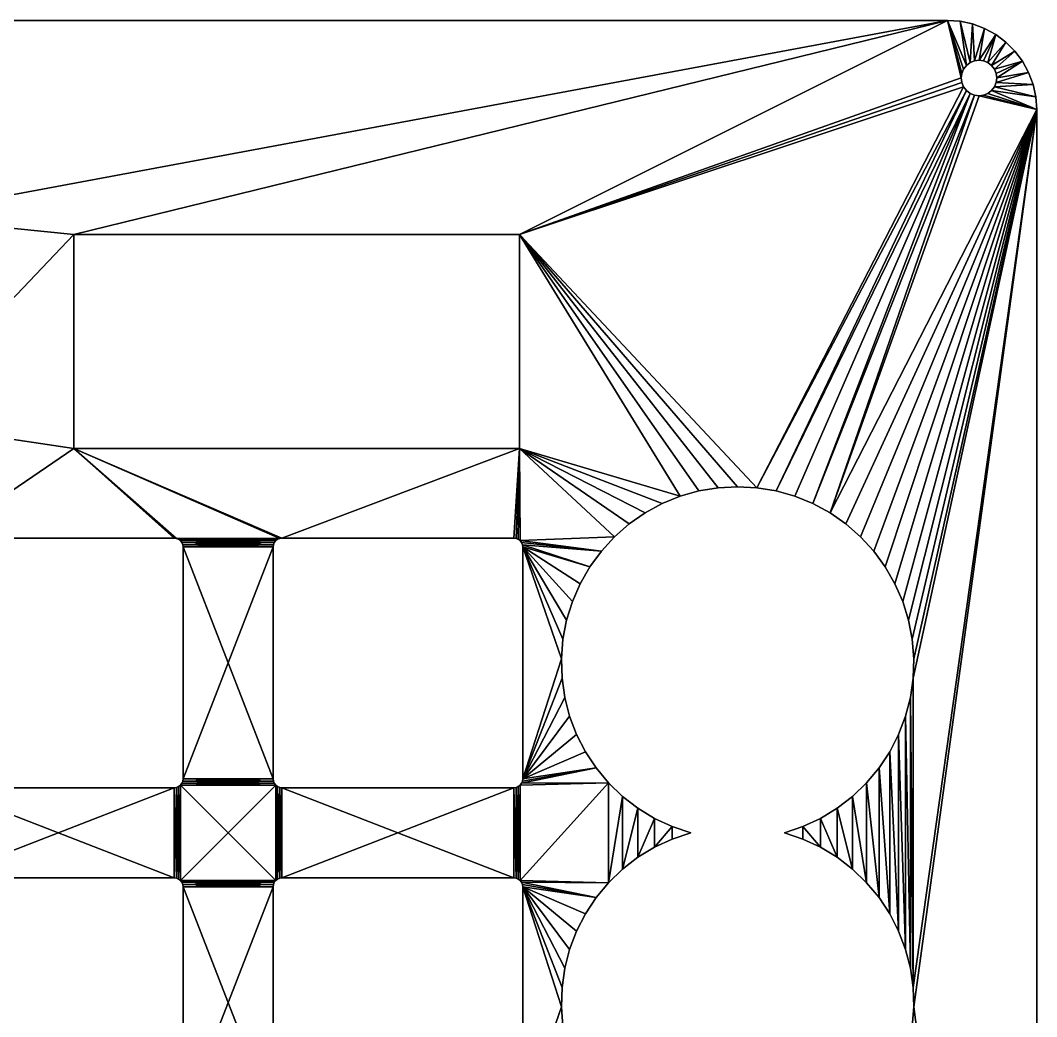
# Model space of a CAD drawing. Extents: x -7 to 107, y -107 to 7.
# Drawn here: x 50 to 107, y -48.9 to 7 of the extents above; entities that cross this region are included whole.
import ezdxf

# ---------------------------------------------------------------- set-up
doc = ezdxf.new("R2010")
doc.units = 0

msp = doc.modelspace()

# ---------------------------------------------------------------- linework, layer by layer
for points in [[(-2, 7, 26), (43, -4, 26), (102, 7, 26)], [(-2, 7, 26), (102, 7, 26), (-2, 7, 23)], [(-2, 7, 23), (102, 7, 26), (102, 7, 23)], [(102, 7, 23), (43, -4, 23), (-2, 7, 23)], [(102, 7, 26), (43, -4, 26), (53, -5, 26)], [(53, -5, 23), (43, -4, 23), (102, 7, 23)], [(102, 7, 26), (53, -5, 26), (78, -5, 26)], [(78, -5, 23), (53, -5, 23), (102, 7, 23)], [(102.768, 3.768, 26), (102, 7, 26), (78, -5, 26)], [(102.768, 3.768, 23), (78, -5, 23), (102, 7, 23)], [(103.061, 4.475, 26), (102.712, 6.949, 26), (102, 7, 26)], [(103.061, 4.475, 26), (102, 7, 26), (102.902, 4.268, 26)], [(102.902, 4.268, 26), (102, 7, 26), (102.802, 4.027, 26)], [(102.802, 4.027, 26), (102, 7, 26), (102.768, 3.768, 26)], [(102.712, 6.949, 26), (102.712, 6.949, 23), (102, 7, 23)], [(102.712, 6.949, 26), (102, 7, 23), (102, 7, 26)], [(102.768, 3.768, 23), (102, 7, 23), (102.802, 4.027, 23)], [(102.802, 4.027, 23), (102, 7, 23), (102.902, 4.268, 23)], [(102.902, 4.268, 23), (102, 7, 23), (103.061, 4.475, 23)], [(103.061, 4.475, 23), (102, 7, 23), (102.712, 6.949, 23)], [(103.268, 4.634, 26), (103.409, 6.797, 26), (102.712, 6.949, 26)], [(103.268, 4.634, 26), (102.712, 6.949, 26), (103.061, 4.475, 26)], [(103.409, 6.797, 26), (103.409, 6.797, 23), (102.712, 6.949, 23)], [(103.409, 6.797, 26), (102.712, 6.949, 23), (102.712, 6.949, 26)], [(103.061, 4.475, 23), (102.712, 6.949, 23), (103.268, 4.634, 23)], [(103.268, 4.634, 23), (102.712, 6.949, 23), (103.409, 6.797, 23)], [(103.509, 4.734, 26), (103.409, 6.797, 26), (103.268, 4.634, 26)], [(103.268, 4.634, 23), (103.409, 6.797, 23), (103.509, 4.734, 23)], [(103.509, 4.734, 26), (104.077, 6.548, 26), (103.409, 6.797, 26)], [(104.077, 6.548, 26), (104.077, 6.548, 23), (103.409, 6.797, 23)], [(104.077, 6.548, 26), (103.409, 6.797, 23), (103.409, 6.797, 26)], [(103.509, 4.734, 23), (103.409, 6.797, 23), (104.077, 6.548, 23)], [(103.768, 4.768, 26), (104.077, 6.548, 26), (103.509, 4.734, 26)], [(103.509, 4.734, 23), (104.077, 6.548, 23), (103.768, 4.768, 23)], [(103.768, 4.768, 26), (104.703, 6.206, 26), (104.077, 6.548, 26)], [(103.768, 4.768, 23), (104.077, 6.548, 23), (104.703, 6.206, 23)], [(104.703, 6.206, 26), (104.703, 6.206, 23), (104.077, 6.548, 23)], [(104.703, 6.206, 26), (104.077, 6.548, 23), (104.077, 6.548, 26)], [(104.027, 4.734, 26), (104.703, 6.206, 26), (103.768, 4.768, 26)], [(103.768, 4.768, 23), (104.703, 6.206, 23), (104.027, 4.734, 23)], [(104.268, 4.634, 26), (104.703, 6.206, 26), (104.027, 4.734, 26)], [(104.027, 4.734, 23), (104.703, 6.206, 23), (104.268, 4.634, 23)], [(104.268, 4.634, 26), (105.274, 5.779, 26), (104.703, 6.206, 26)], [(104.268, 4.634, 23), (104.703, 6.206, 23), (105.274, 5.779, 23)], [(104.475, 4.475, 26), (105.274, 5.779, 26), (104.268, 4.634, 26)], [(104.268, 4.634, 23), (105.274, 5.779, 23), (104.475, 4.475, 23)], [(104.475, 4.475, 26), (105.779, 5.274, 26), (105.274, 5.779, 26)], [(104.475, 4.475, 23), (105.274, 5.779, 23), (105.779, 5.274, 23)], [(105.274, 5.779, 26), (105.274, 5.779, 23), (104.703, 6.206, 23)], [(105.274, 5.779, 26), (104.703, 6.206, 23), (104.703, 6.206, 26)], [(105.779, 5.274, 26), (105.779, 5.274, 23), (105.274, 5.779, 23)], [(105.779, 5.274, 26), (105.274, 5.779, 23), (105.274, 5.779, 26)], [(104.634, 4.268, 26), (105.779, 5.274, 26), (104.475, 4.475, 26)], [(104.475, 4.475, 23), (105.779, 5.274, 23), (104.634, 4.268, 23)], [(104.634, 4.268, 26), (106.206, 4.703, 26), (105.779, 5.274, 26)], [(104.634, 4.268, 23), (105.779, 5.274, 23), (106.206, 4.703, 23)], [(106.206, 4.703, 26), (106.206, 4.703, 23), (105.779, 5.274, 23)], [(106.206, 4.703, 26), (105.779, 5.274, 23), (105.779, 5.274, 26)], [(103.061, 4.475, 26), (103.061, 4.475, 23), (103.268, 4.634, 26)], [(103.268, 4.634, 26), (103.061, 4.475, 23), (103.268, 4.634, 23)], [(103.268, 4.634, 26), (103.268, 4.634, 23), (103.509, 4.734, 26)], [(103.509, 4.734, 26), (103.268, 4.634, 23), (103.509, 4.734, 23)], [(103.509, 4.734, 26), (103.509, 4.734, 23), (103.768, 4.768, 26)], [(103.768, 4.768, 26), (103.509, 4.734, 23), (103.768, 4.768, 23)], [(103.768, 4.768, 26), (103.768, 4.768, 23), (104.027, 4.734, 26)], [(104.027, 4.734, 26), (103.768, 4.768, 23), (104.027, 4.734, 23)], [(104.027, 4.734, 26), (104.027, 4.734, 23), (104.268, 4.634, 26)], [(104.268, 4.634, 26), (104.027, 4.734, 23), (104.268, 4.634, 23)], [(104.268, 4.634, 26), (104.268, 4.634, 23), (104.475, 4.475, 26)], [(104.475, 4.475, 26), (104.268, 4.634, 23), (104.475, 4.475, 23)], [(104.734, 4.027, 26), (106.206, 4.703, 26), (104.634, 4.268, 26)], [(104.634, 4.268, 23), (106.206, 4.703, 23), (104.734, 4.027, 23)], [(104.768, 3.768, 26), (106.206, 4.703, 26), (104.734, 4.027, 26)], [(104.734, 4.027, 23), (106.206, 4.703, 23), (104.768, 3.768, 23)], [(104.768, 3.768, 26), (106.548, 4.077, 26), (106.206, 4.703, 26)], [(104.768, 3.768, 23), (106.206, 4.703, 23), (106.548, 4.077, 23)], [(106.548, 4.077, 26), (106.548, 4.077, 23), (106.206, 4.703, 23)], [(106.548, 4.077, 26), (106.206, 4.703, 23), (106.206, 4.703, 26)], [(102.768, 3.768, 26), (102.768, 3.768, 23), (102.802, 4.027, 26)], [(102.802, 4.027, 26), (102.768, 3.768, 23), (102.802, 4.027, 23)], [(102.802, 4.027, 26), (102.802, 4.027, 23), (102.902, 4.268, 26)], [(102.902, 4.268, 26), (102.802, 4.027, 23), (102.902, 4.268, 23)], [(102.902, 4.268, 26), (102.902, 4.268, 23), (103.061, 4.475, 26)], [(103.061, 4.475, 26), (102.902, 4.268, 23), (103.061, 4.475, 23)], [(104.475, 4.475, 26), (104.475, 4.475, 23), (104.634, 4.268, 26)], [(104.634, 4.268, 26), (104.475, 4.475, 23), (104.634, 4.268, 23)], [(104.634, 4.268, 26), (104.634, 4.268, 23), (104.734, 4.027, 26)], [(104.734, 4.027, 26), (104.634, 4.268, 23), (104.734, 4.027, 23)], [(104.734, 3.509, 26), (106.548, 4.077, 26), (104.768, 3.768, 26)], [(106.548, 4.077, 26), (104.734, 3.509, 26), (106.797, 3.409, 26)], [(104.768, 3.768, 23), (106.548, 4.077, 23), (104.734, 3.509, 23)], [(104.734, 3.509, 23), (106.548, 4.077, 23), (106.797, 3.409, 23)], [(104.734, 4.027, 26), (104.734, 4.027, 23), (104.768, 3.768, 26)], [(104.768, 3.768, 26), (104.734, 4.027, 23), (104.768, 3.768, 23)], [(106.797, 3.409, 26), (106.797, 3.409, 23), (106.548, 4.077, 23)], [(106.797, 3.409, 26), (106.548, 4.077, 23), (106.548, 4.077, 26)], [(102.768, 3.768, 26), (78, -5, 26), (102.802, 3.509, 26)], [(102.802, 3.509, 23), (78, -5, 23), (102.768, 3.768, 23)], [(102.802, 3.509, 26), (78, -5, 26), (102.902, 3.268, 26)], [(102.902, 3.268, 23), (78, -5, 23), (102.802, 3.509, 23)], [(102.802, 3.509, 26), (102.802, 3.509, 23), (102.768, 3.768, 26)], [(102.768, 3.768, 26), (102.802, 3.509, 23), (102.768, 3.768, 23)], [(102.902, 3.268, 26), (102.902, 3.268, 23), (102.802, 3.509, 26)], [(102.802, 3.509, 26), (102.902, 3.268, 23), (102.802, 3.509, 23)], [(106.797, 3.409, 26), (104.734, 3.509, 26), (104.634, 3.268, 26)], [(104.734, 3.509, 26), (104.734, 3.509, 23), (104.634, 3.268, 26)], [(104.634, 3.268, 26), (104.734, 3.509, 23), (104.634, 3.268, 23)], [(104.734, 3.509, 23), (106.797, 3.409, 23), (104.634, 3.268, 23)], [(104.768, 3.768, 26), (104.768, 3.768, 23), (104.734, 3.509, 26)], [(104.734, 3.509, 26), (104.768, 3.768, 23), (104.734, 3.509, 23)], [(78, -5, 26), (91.314, -19.204, 26), (102.902, 3.268, 26)], [(102.902, 3.268, 23), (91.314, -19.204, 23), (78, -5, 23)], [(102.902, 3.268, 26), (91.314, -19.204, 26), (103.061, 3.061, 26)], [(103.061, 3.061, 23), (91.314, -19.204, 23), (102.902, 3.268, 23)], [(103.061, 3.061, 26), (91.314, -19.204, 26), (92.39, -19.384, 26)], [(103.061, 3.061, 23), (92.39, -19.384, 23), (91.314, -19.204, 23)], [(103.061, 3.061, 26), (92.39, -19.384, 26), (103.268, 2.902, 26)], [(103.268, 2.902, 23), (92.39, -19.384, 23), (103.061, 3.061, 23)], [(103.268, 2.902, 26), (92.39, -19.384, 26), (93.44, -19.682, 26)], [(103.268, 2.902, 23), (93.44, -19.682, 23), (92.39, -19.384, 23)], [(103.268, 2.902, 26), (93.44, -19.682, 26), (94.451, -20.093, 26)], [(103.268, 2.902, 23), (94.451, -20.093, 23), (93.44, -19.682, 23)], [(103.268, 2.902, 26), (94.451, -20.093, 26), (103.509, 2.802, 26)], [(103.509, 2.802, 23), (94.451, -20.093, 23), (103.268, 2.902, 23)], [(103.061, 3.061, 26), (103.061, 3.061, 23), (102.902, 3.268, 26)], [(102.902, 3.268, 26), (103.061, 3.061, 23), (102.902, 3.268, 23)], [(103.268, 2.902, 26), (103.268, 2.902, 23), (103.061, 3.061, 26)], [(103.061, 3.061, 26), (103.268, 2.902, 23), (103.061, 3.061, 23)], [(103.509, 2.802, 26), (103.509, 2.802, 23), (103.268, 2.902, 26)], [(103.268, 2.902, 26), (103.509, 2.802, 23), (103.268, 2.902, 23)], [(107, 2, 26), (104.268, 2.902, 26), (104.027, 2.802, 26)], [(104.268, 2.902, 26), (104.268, 2.902, 23), (104.027, 2.802, 26)], [(104.027, 2.802, 26), (104.268, 2.902, 23), (104.027, 2.802, 23)], [(104.268, 2.902, 23), (107, 2, 23), (104.027, 2.802, 23)], [(107, 2, 26), (104.475, 3.061, 26), (104.268, 2.902, 26)], [(104.475, 3.061, 26), (104.475, 3.061, 23), (104.268, 2.902, 26)], [(104.268, 2.902, 26), (104.475, 3.061, 23), (104.268, 2.902, 23)], [(104.475, 3.061, 23), (107, 2, 23), (104.268, 2.902, 23)], [(106.949, 2.712, 26), (104.634, 3.268, 26), (104.475, 3.061, 26)], [(104.634, 3.268, 26), (104.634, 3.268, 23), (104.475, 3.061, 26)], [(104.475, 3.061, 26), (104.634, 3.268, 23), (104.475, 3.061, 23)], [(104.634, 3.268, 23), (106.949, 2.712, 23), (104.475, 3.061, 23)], [(106.949, 2.712, 26), (104.475, 3.061, 26), (107, 2, 26)], [(104.475, 3.061, 23), (106.949, 2.712, 23), (107, 2, 23)], [(106.797, 3.409, 26), (104.634, 3.268, 26), (106.949, 2.712, 26)], [(104.634, 3.268, 23), (106.797, 3.409, 23), (106.949, 2.712, 23)], [(106.949, 2.712, 26), (106.949, 2.712, 23), (106.797, 3.409, 23)], [(106.949, 2.712, 26), (106.797, 3.409, 23), (106.797, 3.409, 26)], [(103.509, 2.802, 26), (94.451, -20.093, 26), (95.41, -20.614, 26)], [(103.509, 2.802, 23), (95.41, -20.614, 23), (94.451, -20.093, 23)], [(95.41, -20.614, 26), (103.768, 2.768, 26), (103.509, 2.802, 26)], [(103.768, 2.768, 23), (95.41, -20.614, 23), (103.509, 2.802, 23)], [(95.41, -20.614, 26), (107, 2, 26), (103.768, 2.768, 26)], [(107, 2, 23), (95.41, -20.614, 23), (103.768, 2.768, 23)], [(103.768, 2.768, 26), (103.768, 2.768, 23), (103.509, 2.802, 26)], [(103.509, 2.802, 26), (103.768, 2.768, 23), (103.509, 2.802, 23)], [(104.027, 2.802, 26), (103.768, 2.768, 26), (107, 2, 26)], [(104.027, 2.802, 26), (104.027, 2.802, 23), (103.768, 2.768, 26)], [(103.768, 2.768, 26), (104.027, 2.802, 23), (103.768, 2.768, 23)], [(107, 2, 23), (103.768, 2.768, 23), (104.027, 2.802, 23)], [(107, 2, 26), (107, 2, 23), (106.949, 2.712, 26)], [(106.949, 2.712, 26), (107, 2, 23), (106.949, 2.712, 23)], [(96.305, -21.236, 26), (107, 2, 26), (95.41, -20.614, 26)], [(96.305, -21.236, 23), (95.41, -20.614, 23), (107, 2, 23)], [(97.127, -21.954, 26), (107, 2, 26), (96.305, -21.236, 26)], [(107, 2, 23), (97.127, -21.954, 23), (96.305, -21.236, 23)], [(97.865, -22.758, 26), (107, 2, 26), (97.127, -21.954, 26)], [(107, 2, 23), (97.865, -22.758, 23), (97.127, -21.954, 23)], [(98.509, -23.639, 26), (107, 2, 26), (97.865, -22.758, 26)], [(98.509, -23.639, 23), (97.865, -22.758, 23), (107, 2, 23)], [(99.052, -24.585, 26), (107, 2, 26), (98.509, -23.639, 26)], [(107, 2, 23), (99.052, -24.585, 23), (98.509, -23.639, 23)], [(99.488, -25.585, 26), (107, 2, 26), (99.052, -24.585, 26)], [(107, 2, 23), (99.488, -25.585, 23), (99.052, -24.585, 23)], [(99.811, -26.627, 26), (107, 2, 26), (99.488, -25.585, 26)], [(99.811, -26.627, 23), (99.488, -25.585, 23), (107, 2, 23)], [(100.017, -27.699, 26), (107, 2, 26), (99.811, -26.627, 26)], [(107, 2, 23), (100.017, -27.699, 23), (99.811, -26.627, 23)], [(100.103, -28.787, 26), (107, 2, 26), (100.017, -27.699, 26)], [(107, 2, 23), (100.103, -28.787, 23), (100.017, -27.699, 23)], [(100.069, -29.877, 26), (100.069, -47.223, 26), (107, 2, 26)], [(100.069, -29.877, 26), (107, 2, 26), (100.103, -28.787, 26)], [(100.069, -47.223, 26), (100.103, -48.314, 26), (107, 2, 26)], [(107, 2, 23), (100.103, -48.314, 23), (100.069, -47.223, 23)], [(107, 2, 23), (100.069, -47.223, 23), (100.069, -29.877, 23)], [(100.069, -29.877, 23), (100.103, -28.787, 23), (107, 2, 23)], [(107, 2, 26), (100.103, -48.314, 26), (107, -102, 26)], [(107, -102, 23), (100.103, -48.314, 23), (107, 2, 23)], [(107, -102, 23), (107, 2, 23), (107, -102, 26)], [(107, -102, 26), (107, 2, 23), (107, 2, 26)], [(43, -4, 26), (43, -15.5, 26), (53, -5, 26)], [(53, -5, 23), (43, -15.5, 23), (43, -4, 23)], [(53, -5, 26), (43, -15.5, 26), (53, -17, 26)], [(53, -17, 23), (43, -15.5, 23), (53, -5, 23)], [(53, -5, 23), (78, -5, 23), (53, -5, 26)], [(53, -5, 26), (78, -5, 23), (78, -5, 26)], [(53, -17, 23), (53, -5, 23), (53, -17, 26)], [(53, -17, 26), (53, -5, 23), (53, -5, 26)], [(78, -17, 26), (87.01, -19.682, 26), (78, -5, 26)], [(78, -5, 26), (87.01, -19.682, 26), (88.06, -19.384, 26)], [(78, -5, 26), (88.06, -19.384, 26), (89.136, -19.204, 26)], [(89.136, -19.204, 26), (90.225, -19.144, 26), (78, -5, 26)], [(78, -5, 26), (90.225, -19.144, 26), (91.314, -19.204, 26)], [(78, -5, 23), (78, -17, 23), (78, -5, 26)], [(78, -5, 26), (78, -17, 23), (78, -17, 26)], [(91.314, -19.204, 23), (90.225, -19.144, 23), (78, -5, 23)], [(78, -5, 23), (90.225, -19.144, 23), (89.136, -19.204, 23)], [(78, -5, 23), (89.136, -19.204, 23), (88.06, -19.384, 23)], [(88.06, -19.384, 23), (87.01, -19.682, 23), (78, -5, 23)], [(78, -5, 23), (87.01, -19.682, 23), (78, -17, 23)], [(45.625, -22.025, 26), (53, -17, 26), (43, -15.5, 26)], [(53, -17, 23), (45.625, -22.025, 23), (43, -15.5, 23)], [(58.625, -22.025, 26), (53, -17, 26), (45.625, -22.025, 26)], [(53, -17, 23), (58.625, -22.025, 23), (45.625, -22.025, 23)], [(58.625, -22.025, 26), (58.754, -22.042, 26), (53, -17, 26)], [(53, -17, 26), (58.754, -22.042, 26), (64.546, -22.042, 26)], [(53, -17, 26), (64.546, -22.042, 26), (64.675, -22.025, 26)], [(53, -17, 26), (64.675, -22.025, 26), (78, -17, 26)], [(78, -17, 23), (53, -17, 23), (78, -17, 26)], [(78, -17, 26), (53, -17, 23), (53, -17, 26)], [(78, -17, 23), (64.675, -22.025, 23), (53, -17, 23)], [(53, -17, 23), (64.675, -22.025, 23), (64.546, -22.042, 23)], [(53, -17, 23), (64.546, -22.042, 23), (58.754, -22.042, 23)], [(58.754, -22.042, 23), (58.625, -22.025, 23), (53, -17, 23)], [(78, -17, 26), (64.675, -22.025, 26), (77.675, -22.025, 26)], [(78, -17, 23), (77.675, -22.025, 23), (64.675, -22.025, 23)], [(78, -17, 26), (77.675, -22.025, 26), (77.804, -22.042, 26)], [(77.804, -22.042, 23), (77.675, -22.025, 23), (78, -17, 23)], [(77.804, -22.042, 26), (77.925, -22.092, 26), (78, -17, 26)], [(78, -17, 23), (77.925, -22.092, 23), (77.804, -22.042, 23)], [(78, -17, 26), (77.925, -22.092, 26), (78.029, -22.171, 26)], [(78.029, -22.171, 23), (77.925, -22.092, 23), (78, -17, 23)], [(78.029, -22.171, 26), (83.323, -21.954, 26), (78, -17, 26)], [(78, -17, 26), (83.323, -21.954, 26), (84.145, -21.236, 26)], [(78, -17, 26), (84.145, -21.236, 26), (85.04, -20.614, 26)], [(85.04, -20.614, 26), (85.999, -20.093, 26), (78, -17, 26)], [(78, -17, 26), (85.999, -20.093, 26), (87.01, -19.682, 26)], [(78, -17, 23), (87.01, -19.682, 23), (85.999, -20.093, 23)], [(78, -17, 23), (85.999, -20.093, 23), (85.04, -20.614, 23)], [(85.04, -20.614, 23), (84.145, -21.236, 23), (78, -17, 23)], [(78, -17, 23), (84.145, -21.236, 23), (83.323, -21.954, 23)], [(78, -17, 23), (83.323, -21.954, 23), (78.029, -22.171, 23)], [(88.06, -19.384, 26), (88.06, -19.384, 23), (89.136, -19.204, 26)], [(89.136, -19.204, 26), (88.06, -19.384, 23), (89.136, -19.204, 23)], [(89.136, -19.204, 26), (89.136, -19.204, 23), (90.225, -19.144, 26)], [(90.225, -19.144, 26), (89.136, -19.204, 23), (90.225, -19.144, 23)], [(90.225, -19.144, 26), (90.225, -19.144, 23), (91.314, -19.204, 26)], [(91.314, -19.204, 26), (90.225, -19.144, 23), (91.314, -19.204, 23)], [(91.314, -19.204, 26), (91.314, -19.204, 23), (92.39, -19.384, 26)], [(92.39, -19.384, 26), (91.314, -19.204, 23), (92.39, -19.384, 23)], [(85.999, -20.093, 26), (85.999, -20.093, 23), (87.01, -19.682, 26)], [(87.01, -19.682, 26), (85.999, -20.093, 23), (87.01, -19.682, 23)], [(87.01, -19.682, 26), (87.01, -19.682, 23), (88.06, -19.384, 26)], [(88.06, -19.384, 26), (87.01, -19.682, 23), (88.06, -19.384, 23)], [(92.39, -19.384, 26), (92.39, -19.384, 23), (93.44, -19.682, 26)], [(93.44, -19.682, 26), (92.39, -19.384, 23), (93.44, -19.682, 23)], [(93.44, -19.682, 26), (93.44, -19.682, 23), (94.451, -20.093, 26)], [(94.451, -20.093, 26), (93.44, -19.682, 23), (94.451, -20.093, 23)], [(85.04, -20.614, 26), (85.04, -20.614, 23), (85.999, -20.093, 26)], [(85.999, -20.093, 26), (85.04, -20.614, 23), (85.999, -20.093, 23)], [(94.451, -20.093, 26), (94.451, -20.093, 23), (95.41, -20.614, 26)], [(95.41, -20.614, 26), (94.451, -20.093, 23), (95.41, -20.614, 23)], [(84.145, -21.236, 26), (84.145, -21.236, 23), (85.04, -20.614, 26)], [(85.04, -20.614, 26), (84.145, -21.236, 23), (85.04, -20.614, 23)], [(95.41, -20.614, 26), (95.41, -20.614, 23), (96.305, -21.236, 26)], [(96.305, -21.236, 26), (95.41, -20.614, 23), (96.305, -21.236, 23)], [(83.323, -21.954, 26), (83.323, -21.954, 23), (84.145, -21.236, 26)], [(84.145, -21.236, 26), (83.323, -21.954, 23), (84.145, -21.236, 23)], [(96.305, -21.236, 26), (96.305, -21.236, 23), (97.127, -21.954, 26)], [(97.127, -21.954, 26), (96.305, -21.236, 23), (97.127, -21.954, 23)], [(45.625, -22.025, 23), (58.625, -22.025, 23), (45.625, -22.025, 26)], [(45.625, -22.025, 26), (58.625, -22.025, 23), (58.625, -22.025, 26)], [(58.625, -22.025, 26), (58.625, -22.025, 23), (58.754, -22.042, 26)], [(58.754, -22.042, 26), (58.625, -22.025, 23), (58.754, -22.042, 23)], [(64.546, -22.042, 26), (58.754, -22.042, 26), (64.425, -22.092, 26)], [(64.425, -22.092, 26), (58.754, -22.042, 26), (58.875, -22.092, 26)], [(58.754, -22.042, 26), (58.754, -22.042, 23), (58.875, -22.092, 26)], [(58.875, -22.092, 26), (58.754, -22.042, 23), (58.875, -22.092, 23)], [(58.754, -22.042, 23), (64.546, -22.042, 23), (58.875, -22.092, 23)], [(58.875, -22.092, 23), (64.546, -22.042, 23), (64.425, -22.092, 23)], [(64.425, -22.092, 26), (58.875, -22.092, 26), (64.321, -22.171, 26)], [(64.321, -22.171, 26), (58.875, -22.092, 26), (58.979, -22.171, 26)], [(58.875, -22.092, 26), (58.875, -22.092, 23), (58.979, -22.171, 26)], [(58.979, -22.171, 26), (58.875, -22.092, 23), (58.979, -22.171, 23)], [(58.875, -22.092, 23), (64.425, -22.092, 23), (58.979, -22.171, 23)], [(58.979, -22.171, 23), (64.425, -22.092, 23), (64.321, -22.171, 23)], [(64.321, -22.171, 26), (58.979, -22.171, 26), (64.242, -22.275, 26)], [(64.242, -22.275, 26), (58.979, -22.171, 26), (59.058, -22.275, 26)], [(58.979, -22.171, 26), (58.979, -22.171, 23), (59.058, -22.275, 26)], [(59.058, -22.275, 26), (58.979, -22.171, 23), (59.058, -22.275, 23)], [(58.979, -22.171, 23), (64.321, -22.171, 23), (59.058, -22.275, 23)], [(59.058, -22.275, 23), (64.321, -22.171, 23), (64.242, -22.275, 23)], [(64.242, -22.275, 26), (64.242, -22.275, 23), (64.321, -22.171, 26)], [(64.321, -22.171, 26), (64.242, -22.275, 23), (64.321, -22.171, 23)], [(64.321, -22.171, 26), (64.321, -22.171, 23), (64.425, -22.092, 26)], [(64.425, -22.092, 26), (64.321, -22.171, 23), (64.425, -22.092, 23)], [(64.425, -22.092, 26), (64.425, -22.092, 23), (64.546, -22.042, 26)], [(64.546, -22.042, 26), (64.425, -22.092, 23), (64.546, -22.042, 23)], [(64.546, -22.042, 26), (64.546, -22.042, 23), (64.675, -22.025, 26)], [(64.675, -22.025, 26), (64.546, -22.042, 23), (64.675, -22.025, 23)], [(64.675, -22.025, 23), (77.675, -22.025, 23), (64.675, -22.025, 26)], [(64.675, -22.025, 26), (77.675, -22.025, 23), (77.675, -22.025, 26)], [(77.675, -22.025, 26), (77.675, -22.025, 23), (77.804, -22.042, 26)], [(77.804, -22.042, 26), (77.675, -22.025, 23), (77.804, -22.042, 23)], [(77.804, -22.042, 26), (77.804, -22.042, 23), (77.925, -22.092, 26)], [(77.925, -22.092, 26), (77.804, -22.042, 23), (77.925, -22.092, 23)], [(77.925, -22.092, 26), (77.925, -22.092, 23), (78.029, -22.171, 26)], [(78.029, -22.171, 26), (77.925, -22.092, 23), (78.029, -22.171, 23)], [(78.029, -22.171, 26), (82.585, -22.758, 26), (83.323, -21.954, 26)], [(78.029, -22.171, 23), (83.323, -21.954, 23), (82.585, -22.758, 23)], [(78.108, -22.275, 26), (82.585, -22.758, 26), (78.029, -22.171, 26)], [(78.029, -22.171, 26), (78.029, -22.171, 23), (78.108, -22.275, 26)], [(78.108, -22.275, 26), (78.029, -22.171, 23), (78.108, -22.275, 23)], [(78.029, -22.171, 23), (82.585, -22.758, 23), (78.108, -22.275, 23)], [(82.585, -22.758, 26), (82.585, -22.758, 23), (83.323, -21.954, 26)], [(83.323, -21.954, 26), (82.585, -22.758, 23), (83.323, -21.954, 23)], [(97.127, -21.954, 26), (97.127, -21.954, 23), (97.865, -22.758, 26)], [(97.865, -22.758, 26), (97.127, -21.954, 23), (97.865, -22.758, 23)], [(64.242, -22.275, 26), (59.058, -22.275, 26), (64.192, -22.396, 26)], [(64.192, -22.396, 26), (59.058, -22.275, 26), (59.108, -22.396, 26)], [(59.058, -22.275, 26), (59.058, -22.275, 23), (59.108, -22.396, 26)], [(59.108, -22.396, 26), (59.058, -22.275, 23), (59.108, -22.396, 23)], [(59.058, -22.275, 23), (64.242, -22.275, 23), (59.108, -22.396, 23)], [(59.108, -22.396, 23), (64.242, -22.275, 23), (64.192, -22.396, 23)], [(64.192, -22.396, 26), (59.108, -22.396, 26), (64.175, -22.525, 26)], [(64.175, -22.525, 26), (59.108, -22.396, 26), (59.125, -22.525, 26)], [(59.108, -22.396, 26), (59.108, -22.396, 23), (59.125, -22.525, 26)], [(59.125, -22.525, 26), (59.108, -22.396, 23), (59.125, -22.525, 23)], [(59.108, -22.396, 23), (64.192, -22.396, 23), (59.125, -22.525, 23)], [(59.125, -22.525, 23), (64.192, -22.396, 23), (64.175, -22.525, 23)], [(64.175, -22.525, 26), (59.125, -22.525, 26), (64.175, -35.525, 26)], [(64.175, -35.525, 26), (59.125, -22.525, 26), (59.125, -35.525, 26)], [(59.125, -22.525, 23), (59.125, -35.525, 23), (59.125, -22.525, 26)], [(59.125, -22.525, 26), (59.125, -35.525, 23), (59.125, -35.525, 26)], [(59.125, -22.525, 23), (64.175, -22.525, 23), (59.125, -35.525, 23)], [(59.125, -35.525, 23), (64.175, -22.525, 23), (64.175, -35.525, 23)], [(64.175, -22.525, 26), (64.175, -22.525, 23), (64.192, -22.396, 26)], [(64.192, -22.396, 26), (64.175, -22.525, 23), (64.192, -22.396, 23)], [(64.175, -35.525, 23), (64.175, -22.525, 23), (64.175, -35.525, 26)], [(64.175, -35.525, 26), (64.175, -22.525, 23), (64.175, -22.525, 26)], [(64.192, -22.396, 26), (64.192, -22.396, 23), (64.242, -22.275, 26)], [(64.242, -22.275, 26), (64.192, -22.396, 23), (64.242, -22.275, 23)], [(78.158, -22.396, 26), (82.585, -22.758, 26), (78.108, -22.275, 26)], [(78.108, -22.275, 26), (78.108, -22.275, 23), (78.158, -22.396, 26)], [(78.158, -22.396, 26), (78.108, -22.275, 23), (78.158, -22.396, 23)], [(78.108, -22.275, 23), (82.585, -22.758, 23), (78.158, -22.396, 23)], [(78.175, -22.525, 26), (81.941, -23.639, 26), (78.158, -22.396, 26)], [(78.158, -22.396, 26), (81.941, -23.639, 26), (82.585, -22.758, 26)], [(78.158, -22.396, 26), (78.158, -22.396, 23), (78.175, -22.525, 26)], [(78.175, -22.525, 26), (78.158, -22.396, 23), (78.175, -22.525, 23)], [(78.158, -22.396, 23), (82.585, -22.758, 23), (81.941, -23.639, 23)], [(78.158, -22.396, 23), (81.941, -23.639, 23), (78.175, -22.525, 23)], [(78.175, -35.525, 26), (80.347, -28.787, 26), (78.175, -22.525, 26)], [(78.175, -22.525, 26), (80.347, -28.787, 26), (80.433, -27.699, 26)], [(78.175, -22.525, 26), (80.433, -27.699, 26), (80.639, -26.627, 26)], [(80.639, -26.627, 26), (80.962, -25.585, 26), (78.175, -22.525, 26)], [(78.175, -22.525, 26), (80.962, -25.585, 26), (81.398, -24.585, 26)], [(78.175, -22.525, 26), (81.398, -24.585, 26), (81.941, -23.639, 26)], [(78.175, -22.525, 23), (78.175, -35.525, 23), (78.175, -22.525, 26)], [(78.175, -22.525, 26), (78.175, -35.525, 23), (78.175, -35.525, 26)], [(78.175, -22.525, 23), (81.941, -23.639, 23), (81.398, -24.585, 23)], [(78.175, -22.525, 23), (81.398, -24.585, 23), (80.962, -25.585, 23)], [(80.962, -25.585, 23), (80.639, -26.627, 23), (78.175, -22.525, 23)], [(78.175, -22.525, 23), (80.639, -26.627, 23), (80.433, -27.699, 23)], [(78.175, -22.525, 23), (80.433, -27.699, 23), (80.347, -28.787, 23)], [(78.175, -22.525, 23), (80.347, -28.787, 23), (78.175, -35.525, 23)], [(81.941, -23.639, 26), (81.941, -23.639, 23), (82.585, -22.758, 26)], [(82.585, -22.758, 26), (81.941, -23.639, 23), (82.585, -22.758, 23)], [(97.865, -22.758, 26), (97.865, -22.758, 23), (98.509, -23.639, 26)], [(98.509, -23.639, 26), (97.865, -22.758, 23), (98.509, -23.639, 23)], [(81.398, -24.585, 26), (81.398, -24.585, 23), (81.941, -23.639, 26)], [(81.941, -23.639, 26), (81.398, -24.585, 23), (81.941, -23.639, 23)], [(98.509, -23.639, 26), (98.509, -23.639, 23), (99.052, -24.585, 26)], [(99.052, -24.585, 26), (98.509, -23.639, 23), (99.052, -24.585, 23)], [(80.962, -25.585, 26), (80.962, -25.585, 23), (81.398, -24.585, 26)], [(81.398, -24.585, 26), (80.962, -25.585, 23), (81.398, -24.585, 23)], [(99.052, -24.585, 26), (99.052, -24.585, 23), (99.488, -25.585, 26)], [(99.488, -25.585, 26), (99.052, -24.585, 23), (99.488, -25.585, 23)], [(80.639, -26.627, 26), (80.639, -26.627, 23), (80.962, -25.585, 26)], [(80.962, -25.585, 26), (80.639, -26.627, 23), (80.962, -25.585, 23)], [(99.488, -25.585, 26), (99.488, -25.585, 23), (99.811, -26.627, 26)], [(99.811, -26.627, 26), (99.488, -25.585, 23), (99.811, -26.627, 23)], [(80.433, -27.699, 26), (80.433, -27.699, 23), (80.639, -26.627, 26)], [(80.639, -26.627, 26), (80.433, -27.699, 23), (80.639, -26.627, 23)], [(99.811, -26.627, 26), (99.811, -26.627, 23), (100.017, -27.699, 26)], [(100.017, -27.699, 26), (99.811, -26.627, 23), (100.017, -27.699, 23)], [(80.347, -28.787, 26), (80.347, -28.787, 23), (80.433, -27.699, 26)], [(80.433, -27.699, 26), (80.347, -28.787, 23), (80.433, -27.699, 23)], [(100.017, -27.699, 26), (100.017, -27.699, 23), (100.103, -28.787, 26)], [(100.103, -28.787, 26), (100.017, -27.699, 23), (100.103, -28.787, 23)], [(80.381, -29.877, 26), (80.347, -28.787, 26), (78.175, -35.525, 26)], [(78.175, -35.525, 23), (80.347, -28.787, 23), (80.381, -29.877, 23)], [(80.381, -29.877, 26), (80.381, -29.877, 23), (80.347, -28.787, 26)], [(80.347, -28.787, 26), (80.381, -29.877, 23), (80.347, -28.787, 23)], [(100.103, -28.787, 26), (100.103, -28.787, 23), (100.069, -29.877, 26)], [(100.069, -29.877, 26), (100.103, -28.787, 23), (100.069, -29.877, 23)], [(78.175, -35.525, 26), (80.535, -30.957, 26), (80.381, -29.877, 26)], [(78.175, -35.525, 23), (80.381, -29.877, 23), (80.535, -30.957, 23)], [(80.535, -30.957, 26), (80.535, -30.957, 23), (80.381, -29.877, 26)], [(80.381, -29.877, 26), (80.535, -30.957, 23), (80.381, -29.877, 23)], [(100.069, -29.877, 26), (100.069, -29.877, 23), (99.915, -30.957, 26)], [(99.915, -30.957, 26), (100.069, -29.877, 23), (99.915, -30.957, 23)], [(99.915, -30.957, 26), (100.069, -47.223, 26), (100.069, -29.877, 26)], [(100.069, -29.877, 23), (100.069, -47.223, 23), (99.915, -30.957, 23)], [(78.175, -35.525, 26), (80.807, -32.014, 26), (80.535, -30.957, 26)], [(80.535, -30.957, 23), (80.807, -32.014, 23), (78.175, -35.525, 23)], [(80.807, -32.014, 26), (80.807, -32.014, 23), (80.535, -30.957, 26)], [(80.535, -30.957, 26), (80.807, -32.014, 23), (80.535, -30.957, 23)], [(99.915, -30.957, 26), (99.915, -30.957, 23), (99.643, -32.014, 26)], [(99.643, -32.014, 26), (99.915, -30.957, 23), (99.643, -32.014, 23)], [(99.643, -32.014, 26), (99.915, -46.143, 26), (99.915, -30.957, 26)], [(99.915, -30.957, 23), (99.915, -46.143, 23), (99.643, -32.014, 23)], [(99.915, -30.957, 26), (99.915, -46.143, 26), (100.069, -47.223, 26)], [(99.915, -30.957, 23), (100.069, -47.223, 23), (99.915, -46.143, 23)], [(81.194, -33.034, 26), (80.807, -32.014, 26), (78.175, -35.525, 26)], [(78.175, -35.525, 23), (80.807, -32.014, 23), (81.194, -33.034, 23)], [(81.194, -33.034, 26), (81.194, -33.034, 23), (80.807, -32.014, 26)], [(80.807, -32.014, 26), (81.194, -33.034, 23), (80.807, -32.014, 23)], [(99.643, -32.014, 26), (99.643, -32.014, 23), (99.256, -33.034, 26)], [(99.256, -33.034, 26), (99.643, -32.014, 23), (99.256, -33.034, 23)], [(99.256, -33.034, 26), (99.643, -45.086, 26), (99.643, -32.014, 26)], [(99.643, -32.014, 23), (99.643, -45.086, 23), (99.256, -33.034, 23)], [(99.643, -32.014, 26), (99.643, -45.086, 26), (99.915, -46.143, 26)], [(99.643, -32.014, 23), (99.915, -46.143, 23), (99.643, -45.086, 23)], [(78.175, -35.525, 26), (81.691, -34.005, 26), (81.194, -33.034, 26)], [(78.175, -35.525, 23), (81.194, -33.034, 23), (81.691, -34.005, 23)], [(81.691, -34.005, 26), (81.691, -34.005, 23), (81.194, -33.034, 26)], [(81.194, -33.034, 26), (81.691, -34.005, 23), (81.194, -33.034, 23)], [(99.256, -33.034, 26), (99.256, -33.034, 23), (98.759, -34.005, 26)], [(98.759, -34.005, 26), (99.256, -33.034, 23), (98.759, -34.005, 23)], [(98.759, -34.005, 26), (99.256, -44.066, 26), (99.256, -33.034, 26)], [(99.256, -33.034, 23), (99.256, -44.066, 23), (98.759, -34.005, 23)], [(99.256, -33.034, 26), (99.256, -44.066, 26), (99.643, -45.086, 26)], [(99.256, -33.034, 23), (99.643, -45.086, 23), (99.256, -44.066, 23)], [(78.175, -35.525, 26), (82.292, -34.916, 26), (81.691, -34.005, 26)], [(81.691, -34.005, 23), (82.292, -34.916, 23), (78.175, -35.525, 23)], [(82.292, -34.916, 26), (82.292, -34.916, 23), (81.691, -34.005, 26)], [(81.691, -34.005, 26), (82.292, -34.916, 23), (81.691, -34.005, 23)], [(98.759, -34.005, 26), (98.759, -34.005, 23), (98.158, -34.916, 26)], [(98.158, -34.916, 26), (98.759, -34.005, 23), (98.158, -34.916, 23)], [(98.158, -34.916, 26), (98.759, -43.095, 26), (98.759, -34.005, 26)], [(98.759, -34.005, 23), (98.759, -43.095, 23), (98.158, -34.916, 23)], [(98.759, -34.005, 26), (98.759, -43.095, 26), (99.256, -44.066, 26)], [(98.759, -34.005, 23), (99.256, -44.066, 23), (98.759, -43.095, 23)], [(78.108, -35.775, 26), (82.99, -35.754, 26), (82.292, -34.916, 26)], [(78.108, -35.775, 26), (82.292, -34.916, 26), (78.158, -35.654, 26)], [(78.158, -35.654, 23), (82.292, -34.916, 23), (78.108, -35.775, 23)], [(78.108, -35.775, 23), (82.292, -34.916, 23), (82.99, -35.754, 23)], [(78.158, -35.654, 26), (82.292, -34.916, 26), (78.175, -35.525, 26)], [(78.175, -35.525, 23), (82.292, -34.916, 23), (78.158, -35.654, 23)], [(82.99, -35.754, 26), (82.99, -35.754, 23), (82.292, -34.916, 26)], [(82.292, -34.916, 26), (82.99, -35.754, 23), (82.292, -34.916, 23)], [(98.158, -34.916, 26), (98.158, -34.916, 23), (97.46, -35.754, 26)], [(97.46, -35.754, 26), (98.158, -34.916, 23), (97.46, -35.754, 23)], [(97.46, -35.754, 26), (98.158, -42.184, 26), (98.158, -34.916, 26)], [(98.158, -34.916, 23), (98.158, -42.184, 23), (97.46, -35.754, 23)], [(98.158, -34.916, 26), (98.158, -42.184, 26), (98.759, -43.095, 26)], [(98.158, -34.916, 23), (98.759, -43.095, 23), (98.158, -42.184, 23)], [(58.979, -35.879, 26), (58.875, -35.958, 26), (58.979, -41.221, 26)], [(58.979, -35.879, 26), (58.979, -35.879, 23), (58.875, -35.958, 26)], [(58.875, -35.958, 26), (58.979, -35.879, 23), (58.875, -35.958, 23)], [(58.979, -41.221, 23), (58.875, -35.958, 23), (58.979, -35.879, 23)], [(64.321, -35.879, 26), (59.058, -35.775, 26), (58.979, -35.879, 26)], [(59.058, -35.775, 26), (59.058, -35.775, 23), (58.979, -35.879, 26)], [(58.979, -35.879, 26), (59.058, -35.775, 23), (58.979, -35.879, 23)], [(59.058, -35.775, 23), (64.242, -35.775, 23), (58.979, -35.879, 23)], [(58.979, -35.879, 23), (64.242, -35.775, 23), (64.321, -35.879, 23)], [(64.321, -35.879, 26), (58.979, -35.879, 26), (64.321, -41.221, 26)], [(64.321, -41.221, 26), (58.979, -35.879, 26), (58.979, -41.221, 26)], [(58.979, -35.879, 23), (64.321, -35.879, 23), (58.979, -41.221, 23)], [(58.979, -41.221, 23), (64.321, -35.879, 23), (64.321, -41.221, 23)], [(64.242, -35.775, 26), (59.108, -35.654, 26), (59.058, -35.775, 26)], [(59.108, -35.654, 26), (59.108, -35.654, 23), (59.058, -35.775, 26)], [(59.058, -35.775, 26), (59.108, -35.654, 23), (59.058, -35.775, 23)], [(59.108, -35.654, 23), (64.192, -35.654, 23), (59.058, -35.775, 23)], [(59.058, -35.775, 23), (64.192, -35.654, 23), (64.242, -35.775, 23)], [(64.242, -35.775, 26), (59.058, -35.775, 26), (64.321, -35.879, 26)], [(64.192, -35.654, 26), (59.125, -35.525, 26), (59.108, -35.654, 26)], [(59.125, -35.525, 26), (59.125, -35.525, 23), (59.108, -35.654, 26)], [(59.108, -35.654, 26), (59.125, -35.525, 23), (59.108, -35.654, 23)], [(59.125, -35.525, 23), (64.175, -35.525, 23), (59.108, -35.654, 23)], [(59.108, -35.654, 23), (64.175, -35.525, 23), (64.192, -35.654, 23)], [(64.192, -35.654, 26), (59.108, -35.654, 26), (64.242, -35.775, 26)], [(64.175, -35.525, 26), (59.125, -35.525, 26), (64.192, -35.654, 26)], [(64.192, -35.654, 26), (64.192, -35.654, 23), (64.175, -35.525, 26)], [(64.175, -35.525, 26), (64.192, -35.654, 23), (64.175, -35.525, 23)], [(64.242, -35.775, 26), (64.242, -35.775, 23), (64.192, -35.654, 26)], [(64.192, -35.654, 26), (64.242, -35.775, 23), (64.192, -35.654, 23)], [(64.321, -35.879, 26), (64.321, -35.879, 23), (64.242, -35.775, 26)], [(64.242, -35.775, 26), (64.321, -35.879, 23), (64.242, -35.775, 23)], [(64.425, -41.142, 26), (64.425, -35.958, 26), (64.321, -35.879, 26)], [(64.425, -41.142, 26), (64.321, -35.879, 26), (64.321, -41.221, 26)], [(64.425, -35.958, 26), (64.425, -35.958, 23), (64.321, -35.879, 26)], [(64.321, -35.879, 26), (64.425, -35.958, 23), (64.321, -35.879, 23)], [(64.321, -35.879, 23), (64.425, -35.958, 23), (64.321, -41.221, 23)], [(78.029, -35.879, 26), (77.925, -35.958, 26), (78.029, -41.221, 26)], [(78.029, -35.879, 26), (78.029, -35.879, 23), (77.925, -35.958, 26)], [(77.925, -35.958, 26), (78.029, -35.879, 23), (77.925, -35.958, 23)], [(78.029, -35.879, 23), (78.029, -41.221, 23), (77.925, -35.958, 23)], [(78.029, -41.221, 26), (82.99, -41.346, 26), (82.99, -35.754, 26)], [(78.029, -41.221, 26), (82.99, -35.754, 26), (78.029, -35.879, 26)], [(78.029, -35.879, 26), (82.99, -35.754, 26), (78.108, -35.775, 26)], [(82.99, -35.754, 23), (82.99, -41.346, 23), (78.029, -41.221, 23)], [(82.99, -35.754, 23), (78.029, -41.221, 23), (78.029, -35.879, 23)], [(78.108, -35.775, 23), (82.99, -35.754, 23), (78.029, -35.879, 23)], [(78.108, -35.775, 26), (78.108, -35.775, 23), (78.029, -35.879, 26)], [(78.029, -35.879, 26), (78.108, -35.775, 23), (78.029, -35.879, 23)], [(78.158, -35.654, 26), (78.158, -35.654, 23), (78.108, -35.775, 26)], [(78.108, -35.775, 26), (78.158, -35.654, 23), (78.108, -35.775, 23)], [(78.175, -35.525, 26), (78.175, -35.525, 23), (78.158, -35.654, 26)], [(78.158, -35.654, 26), (78.175, -35.525, 23), (78.158, -35.654, 23)], [(83.776, -36.511, 26), (83.776, -36.511, 23), (82.99, -35.754, 26)], [(82.99, -35.754, 26), (83.776, -36.511, 23), (82.99, -35.754, 23)], [(82.99, -35.754, 26), (82.99, -41.346, 26), (83.776, -36.511, 26)], [(83.776, -36.511, 23), (82.99, -41.346, 23), (82.99, -35.754, 23)], [(97.46, -35.754, 26), (97.46, -35.754, 23), (96.674, -36.511, 26)], [(96.674, -36.511, 26), (97.46, -35.754, 23), (96.674, -36.511, 23)], [(96.674, -36.511, 26), (97.46, -41.346, 26), (97.46, -35.754, 26)], [(97.46, -35.754, 23), (97.46, -41.346, 23), (96.674, -36.511, 23)], [(97.46, -35.754, 26), (97.46, -41.346, 26), (98.158, -42.184, 26)], [(97.46, -35.754, 23), (98.158, -42.184, 23), (97.46, -41.346, 23)], [(58.625, -41.075, 26), (58.625, -36.025, 26), (45.625, -36.025, 26)], [(58.625, -41.075, 26), (45.625, -36.025, 26), (45.625, -41.075, 26)], [(58.625, -36.025, 23), (45.625, -36.025, 23), (58.625, -36.025, 26)], [(58.625, -36.025, 26), (45.625, -36.025, 23), (45.625, -36.025, 26)], [(45.625, -41.075, 23), (45.625, -36.025, 23), (58.625, -36.025, 23)], [(45.625, -41.075, 23), (58.625, -36.025, 23), (58.625, -41.075, 23)], [(58.754, -41.092, 26), (58.754, -36.008, 26), (58.625, -36.025, 26)], [(58.754, -36.008, 26), (58.754, -36.008, 23), (58.625, -36.025, 26)], [(58.625, -36.025, 26), (58.754, -36.008, 23), (58.625, -36.025, 23)], [(58.754, -41.092, 23), (58.625, -36.025, 23), (58.754, -36.008, 23)], [(58.754, -41.092, 26), (58.625, -36.025, 26), (58.625, -41.075, 26)], [(58.625, -41.075, 23), (58.625, -36.025, 23), (58.754, -41.092, 23)], [(58.875, -41.142, 26), (58.875, -35.958, 26), (58.754, -36.008, 26)], [(58.875, -35.958, 26), (58.875, -35.958, 23), (58.754, -36.008, 26)], [(58.754, -36.008, 26), (58.875, -35.958, 23), (58.754, -36.008, 23)], [(58.875, -41.142, 23), (58.754, -36.008, 23), (58.875, -35.958, 23)], [(58.875, -41.142, 26), (58.754, -36.008, 26), (58.754, -41.092, 26)], [(58.754, -41.092, 23), (58.754, -36.008, 23), (58.875, -41.142, 23)], [(58.979, -41.221, 26), (58.875, -35.958, 26), (58.875, -41.142, 26)], [(58.875, -41.142, 23), (58.875, -35.958, 23), (58.979, -41.221, 23)], [(64.321, -41.221, 23), (64.425, -35.958, 23), (64.425, -41.142, 23)], [(64.546, -41.092, 26), (64.546, -36.008, 26), (64.425, -35.958, 26)], [(64.546, -41.092, 26), (64.425, -35.958, 26), (64.425, -41.142, 26)], [(64.546, -36.008, 26), (64.546, -36.008, 23), (64.425, -35.958, 26)], [(64.425, -35.958, 26), (64.546, -36.008, 23), (64.425, -35.958, 23)], [(64.425, -41.142, 23), (64.425, -35.958, 23), (64.546, -36.008, 23)], [(64.425, -41.142, 23), (64.546, -36.008, 23), (64.546, -41.092, 23)], [(64.675, -41.075, 26), (64.675, -36.025, 26), (64.546, -36.008, 26)], [(64.675, -41.075, 26), (64.546, -36.008, 26), (64.546, -41.092, 26)], [(64.675, -36.025, 26), (64.675, -36.025, 23), (64.546, -36.008, 26)], [(64.546, -36.008, 26), (64.675, -36.025, 23), (64.546, -36.008, 23)], [(64.546, -41.092, 23), (64.546, -36.008, 23), (64.675, -36.025, 23)], [(64.546, -41.092, 23), (64.675, -36.025, 23), (64.675, -41.075, 23)], [(77.675, -41.075, 26), (77.675, -36.025, 26), (64.675, -36.025, 26)], [(77.675, -41.075, 26), (64.675, -36.025, 26), (64.675, -41.075, 26)], [(77.675, -36.025, 23), (64.675, -36.025, 23), (77.675, -36.025, 26)], [(77.675, -36.025, 26), (64.675, -36.025, 23), (64.675, -36.025, 26)], [(77.675, -36.025, 23), (77.675, -41.075, 23), (64.675, -41.075, 23)], [(64.675, -41.075, 23), (64.675, -36.025, 23), (77.675, -36.025, 23)], [(77.804, -41.092, 26), (77.804, -36.008, 26), (77.675, -36.025, 26)], [(77.804, -36.008, 26), (77.804, -36.008, 23), (77.675, -36.025, 26)], [(77.675, -36.025, 26), (77.804, -36.008, 23), (77.675, -36.025, 23)], [(77.804, -36.008, 23), (77.804, -41.092, 23), (77.675, -36.025, 23)], [(77.804, -41.092, 26), (77.675, -36.025, 26), (77.675, -41.075, 26)], [(77.675, -36.025, 23), (77.804, -41.092, 23), (77.675, -41.075, 23)], [(77.925, -41.142, 26), (77.925, -35.958, 26), (77.804, -36.008, 26)], [(77.925, -35.958, 26), (77.925, -35.958, 23), (77.804, -36.008, 26)], [(77.804, -36.008, 26), (77.925, -35.958, 23), (77.804, -36.008, 23)], [(77.925, -35.958, 23), (77.925, -41.142, 23), (77.804, -36.008, 23)], [(77.925, -41.142, 26), (77.804, -36.008, 26), (77.804, -41.092, 26)], [(77.804, -36.008, 23), (77.925, -41.142, 23), (77.804, -41.092, 23)], [(78.029, -41.221, 26), (77.925, -35.958, 26), (77.925, -41.142, 26)], [(77.925, -35.958, 23), (78.029, -41.221, 23), (77.925, -41.142, 23)], [(83.776, -36.511, 26), (82.99, -41.346, 26), (83.776, -40.589, 26)], [(83.776, -36.511, 23), (83.776, -40.589, 23), (82.99, -41.346, 23)], [(84.64, -37.176, 26), (84.64, -37.176, 23), (83.776, -36.511, 26)], [(83.776, -36.511, 26), (84.64, -37.176, 23), (83.776, -36.511, 23)], [(83.776, -36.511, 26), (83.776, -40.589, 26), (84.64, -37.176, 26)], [(84.64, -37.176, 23), (83.776, -40.589, 23), (83.776, -36.511, 23)], [(96.674, -36.511, 26), (96.674, -36.511, 23), (95.81, -37.176, 26)], [(95.81, -37.176, 26), (96.674, -36.511, 23), (95.81, -37.176, 23)], [(95.81, -37.176, 26), (96.674, -40.589, 26), (96.674, -36.511, 26)], [(96.674, -36.511, 23), (96.674, -40.589, 23), (95.81, -37.176, 23)], [(96.674, -36.511, 26), (96.674, -40.589, 26), (97.46, -41.346, 26)], [(96.674, -36.511, 23), (97.46, -41.346, 23), (96.674, -40.589, 23)], [(84.64, -37.176, 26), (83.776, -40.589, 26), (84.64, -39.924, 26)], [(84.64, -37.176, 23), (84.64, -39.924, 23), (83.776, -40.589, 23)], [(85.573, -37.742, 26), (85.573, -37.742, 23), (84.64, -37.176, 26)], [(84.64, -37.176, 26), (85.573, -37.742, 23), (84.64, -37.176, 23)], [(84.64, -37.176, 26), (84.64, -39.924, 26), (85.573, -37.742, 26)], [(85.573, -37.742, 23), (84.64, -39.924, 23), (84.64, -37.176, 23)], [(95.81, -37.176, 26), (95.81, -37.176, 23), (94.877, -37.742, 26)], [(94.877, -37.742, 26), (95.81, -37.176, 23), (94.877, -37.742, 23)], [(94.877, -37.742, 26), (95.81, -39.924, 26), (95.81, -37.176, 26)], [(95.81, -37.176, 23), (95.81, -39.924, 23), (94.877, -37.742, 23)], [(95.81, -37.176, 26), (95.81, -39.924, 26), (96.674, -40.589, 26)], [(95.81, -37.176, 23), (96.674, -40.589, 23), (95.81, -39.924, 23)], [(85.573, -37.742, 26), (84.64, -39.924, 26), (85.573, -39.358, 26)], [(85.573, -37.742, 23), (85.573, -39.358, 23), (84.64, -39.924, 23)], [(86.563, -38.202, 26), (86.563, -38.202, 23), (85.573, -37.742, 26)], [(85.573, -37.742, 26), (86.563, -38.202, 23), (85.573, -37.742, 23)], [(85.573, -37.742, 26), (85.573, -39.358, 26), (86.563, -38.202, 26)], [(86.563, -38.202, 23), (85.573, -39.358, 23), (85.573, -37.742, 23)], [(94.877, -37.742, 26), (94.877, -37.742, 23), (93.887, -38.202, 26)], [(93.887, -38.202, 26), (94.877, -37.742, 23), (93.887, -38.202, 23)], [(93.887, -38.202, 26), (94.877, -39.358, 26), (94.877, -37.742, 26)], [(94.877, -37.742, 23), (94.877, -39.358, 23), (93.887, -38.202, 23)], [(94.877, -37.742, 26), (94.877, -39.358, 26), (95.81, -39.924, 26)], [(94.877, -37.742, 23), (95.81, -39.924, 23), (94.877, -39.358, 23)], [(86.563, -38.202, 26), (85.573, -39.358, 26), (86.563, -38.898, 26)], [(86.563, -38.202, 23), (86.563, -38.898, 23), (85.573, -39.358, 23)], [(87.597, -38.55, 26), (87.597, -38.55, 23), (86.563, -38.202, 26)], [(86.563, -38.202, 26), (87.597, -38.55, 23), (86.563, -38.202, 23)], [(86.563, -38.202, 26), (86.563, -38.898, 26), (87.597, -38.55, 26)], [(87.597, -38.55, 23), (86.563, -38.898, 23), (86.563, -38.202, 23)], [(86.563, -38.898, 26), (86.563, -38.898, 23), (87.597, -38.55, 26)], [(87.597, -38.55, 26), (86.563, -38.898, 23), (87.597, -38.55, 23)], [(93.887, -38.202, 26), (93.887, -38.202, 23), (92.853, -38.55, 26)], [(92.853, -38.55, 26), (93.887, -38.202, 23), (92.853, -38.55, 23)], [(92.853, -38.55, 26), (93.887, -38.898, 26), (93.887, -38.202, 26)], [(93.887, -38.202, 23), (93.887, -38.898, 23), (92.853, -38.55, 23)], [(92.853, -38.55, 26), (92.853, -38.55, 23), (93.887, -38.898, 26)], [(93.887, -38.898, 26), (92.853, -38.55, 23), (93.887, -38.898, 23)], [(93.887, -38.202, 26), (93.887, -38.898, 26), (94.877, -39.358, 26)], [(93.887, -38.202, 23), (94.877, -39.358, 23), (93.887, -38.898, 23)], [(85.573, -39.358, 26), (85.573, -39.358, 23), (86.563, -38.898, 26)], [(86.563, -38.898, 26), (85.573, -39.358, 23), (86.563, -38.898, 23)], [(93.887, -38.898, 26), (93.887, -38.898, 23), (94.877, -39.358, 26)], [(94.877, -39.358, 26), (93.887, -38.898, 23), (94.877, -39.358, 23)], [(84.64, -39.924, 26), (84.64, -39.924, 23), (85.573, -39.358, 26)], [(85.573, -39.358, 26), (84.64, -39.924, 23), (85.573, -39.358, 23)], [(94.877, -39.358, 26), (94.877, -39.358, 23), (95.81, -39.924, 26)], [(95.81, -39.924, 26), (94.877, -39.358, 23), (95.81, -39.924, 23)], [(83.776, -40.589, 26), (83.776, -40.589, 23), (84.64, -39.924, 26)], [(84.64, -39.924, 26), (83.776, -40.589, 23), (84.64, -39.924, 23)], [(95.81, -39.924, 26), (95.81, -39.924, 23), (96.674, -40.589, 26)], [(96.674, -40.589, 26), (95.81, -39.924, 23), (96.674, -40.589, 23)], [(82.99, -41.346, 26), (82.99, -41.346, 23), (83.776, -40.589, 26)], [(83.776, -40.589, 26), (82.99, -41.346, 23), (83.776, -40.589, 23)], [(96.674, -40.589, 26), (96.674, -40.589, 23), (97.46, -41.346, 26)], [(97.46, -41.346, 26), (96.674, -40.589, 23), (97.46, -41.346, 23)], [(45.625, -41.075, 23), (58.625, -41.075, 23), (45.625, -41.075, 26)], [(45.625, -41.075, 26), (58.625, -41.075, 23), (58.625, -41.075, 26)], [(58.625, -41.075, 26), (58.625, -41.075, 23), (58.754, -41.092, 26)], [(58.754, -41.092, 26), (58.625, -41.075, 23), (58.754, -41.092, 23)], [(58.754, -41.092, 26), (58.754, -41.092, 23), (58.875, -41.142, 26)], [(58.875, -41.142, 26), (58.754, -41.092, 23), (58.875, -41.142, 23)], [(58.875, -41.142, 26), (58.875, -41.142, 23), (58.979, -41.221, 26)], [(58.979, -41.221, 26), (58.875, -41.142, 23), (58.979, -41.221, 23)], [(64.321, -41.221, 26), (58.979, -41.221, 26), (64.242, -41.325, 26)], [(64.242, -41.325, 26), (58.979, -41.221, 26), (59.058, -41.325, 26)], [(58.979, -41.221, 26), (58.979, -41.221, 23), (59.058, -41.325, 26)], [(59.058, -41.325, 26), (58.979, -41.221, 23), (59.058, -41.325, 23)], [(58.979, -41.221, 23), (64.321, -41.221, 23), (59.058, -41.325, 23)], [(59.058, -41.325, 23), (64.321, -41.221, 23), (64.242, -41.325, 23)], [(64.242, -41.325, 26), (59.058, -41.325, 26), (64.192, -41.446, 26)], [(64.192, -41.446, 26), (59.058, -41.325, 26), (59.108, -41.446, 26)], [(59.058, -41.325, 26), (59.058, -41.325, 23), (59.108, -41.446, 26)], [(59.108, -41.446, 26), (59.058, -41.325, 23), (59.108, -41.446, 23)], [(59.058, -41.325, 23), (64.242, -41.325, 23), (59.108, -41.446, 23)], [(59.108, -41.446, 23), (64.242, -41.325, 23), (64.192, -41.446, 23)], [(64.192, -41.446, 26), (59.108, -41.446, 26), (64.175, -41.575, 26)], [(64.175, -41.575, 26), (59.108, -41.446, 26), (59.125, -41.575, 26)], [(59.108, -41.446, 26), (59.108, -41.446, 23), (59.125, -41.575, 26)], [(59.125, -41.575, 26), (59.108, -41.446, 23), (59.125, -41.575, 23)], [(59.108, -41.446, 23), (64.192, -41.446, 23), (59.125, -41.575, 23)], [(59.125, -41.575, 23), (64.192, -41.446, 23), (64.175, -41.575, 23)], [(64.175, -41.575, 26), (59.125, -41.575, 26), (64.175, -54.575, 26)], [(64.175, -54.575, 26), (59.125, -41.575, 26), (59.125, -54.575, 26)], [(59.125, -41.575, 23), (59.125, -54.575, 23), (59.125, -41.575, 26)], [(59.125, -41.575, 26), (59.125, -54.575, 23), (59.125, -54.575, 26)], [(59.125, -41.575, 23), (64.175, -41.575, 23), (59.125, -54.575, 23)], [(59.125, -54.575, 23), (64.175, -41.575, 23), (64.175, -54.575, 23)], [(64.175, -41.575, 26), (64.175, -41.575, 23), (64.192, -41.446, 26)], [(64.192, -41.446, 26), (64.175, -41.575, 23), (64.192, -41.446, 23)], [(64.175, -54.575, 23), (64.175, -41.575, 23), (64.175, -54.575, 26)], [(64.175, -54.575, 26), (64.175, -41.575, 23), (64.175, -41.575, 26)], [(64.192, -41.446, 26), (64.192, -41.446, 23), (64.242, -41.325, 26)], [(64.242, -41.325, 26), (64.192, -41.446, 23), (64.242, -41.325, 23)], [(64.242, -41.325, 26), (64.242, -41.325, 23), (64.321, -41.221, 26)], [(64.321, -41.221, 26), (64.242, -41.325, 23), (64.321, -41.221, 23)], [(64.321, -41.221, 26), (64.321, -41.221, 23), (64.425, -41.142, 26)], [(64.425, -41.142, 26), (64.321, -41.221, 23), (64.425, -41.142, 23)], [(64.425, -41.142, 26), (64.425, -41.142, 23), (64.546, -41.092, 26)], [(64.546, -41.092, 26), (64.425, -41.142, 23), (64.546, -41.092, 23)], [(64.546, -41.092, 26), (64.546, -41.092, 23), (64.675, -41.075, 26)], [(64.675, -41.075, 26), (64.546, -41.092, 23), (64.675, -41.075, 23)], [(64.675, -41.075, 23), (77.675, -41.075, 23), (64.675, -41.075, 26)], [(64.675, -41.075, 26), (77.675, -41.075, 23), (77.675, -41.075, 26)], [(77.675, -41.075, 26), (77.675, -41.075, 23), (77.804, -41.092, 26)], [(77.804, -41.092, 26), (77.675, -41.075, 23), (77.804, -41.092, 23)], [(77.804, -41.092, 26), (77.804, -41.092, 23), (77.925, -41.142, 26)], [(77.925, -41.142, 26), (77.804, -41.092, 23), (77.925, -41.142, 23)], [(77.925, -41.142, 26), (77.925, -41.142, 23), (78.029, -41.221, 26)], [(78.029, -41.221, 26), (77.925, -41.142, 23), (78.029, -41.221, 23)], [(78.108, -41.325, 26), (82.99, -41.346, 26), (78.029, -41.221, 26)], [(78.029, -41.221, 26), (78.029, -41.221, 23), (78.108, -41.325, 26)], [(78.108, -41.325, 26), (78.029, -41.221, 23), (78.108, -41.325, 23)], [(78.029, -41.221, 23), (82.99, -41.346, 23), (78.108, -41.325, 23)], [(78.158, -41.446, 26), (82.292, -42.184, 26), (78.108, -41.325, 26)], [(78.108, -41.325, 26), (82.292, -42.184, 26), (82.99, -41.346, 26)], [(78.108, -41.325, 26), (78.108, -41.325, 23), (78.158, -41.446, 26)], [(78.158, -41.446, 26), (78.108, -41.325, 23), (78.158, -41.446, 23)], [(78.108, -41.325, 23), (82.99, -41.346, 23), (82.292, -42.184, 23)], [(78.108, -41.325, 23), (82.292, -42.184, 23), (78.158, -41.446, 23)], [(78.175, -41.575, 26), (82.292, -42.184, 26), (78.158, -41.446, 26)], [(78.158, -41.446, 26), (78.158, -41.446, 23), (78.175, -41.575, 26)], [(78.175, -41.575, 26), (78.158, -41.446, 23), (78.175, -41.575, 23)], [(78.158, -41.446, 23), (82.292, -42.184, 23), (78.175, -41.575, 23)], [(78.175, -54.575, 26), (80.347, -48.314, 26), (78.175, -41.575, 26)], [(78.175, -41.575, 26), (80.347, -48.314, 26), (80.381, -47.223, 26)], [(78.175, -41.575, 26), (80.381, -47.223, 26), (80.535, -46.143, 26)], [(80.535, -46.143, 26), (80.807, -45.086, 26), (78.175, -41.575, 26)], [(78.175, -41.575, 26), (80.807, -45.086, 26), (81.194, -44.066, 26)], [(78.175, -41.575, 26), (81.194, -44.066, 26), (81.691, -43.095, 26)], [(81.691, -43.095, 26), (82.292, -42.184, 26), (78.175, -41.575, 26)], [(78.175, -41.575, 23), (78.175, -54.575, 23), (78.175, -41.575, 26)], [(78.175, -41.575, 26), (78.175, -54.575, 23), (78.175, -54.575, 26)], [(78.175, -41.575, 23), (82.292, -42.184, 23), (81.691, -43.095, 23)], [(78.175, -41.575, 23), (81.691, -43.095, 23), (81.194, -44.066, 23)], [(81.194, -44.066, 23), (80.807, -45.086, 23), (78.175, -41.575, 23)], [(78.175, -41.575, 23), (80.807, -45.086, 23), (80.535, -46.143, 23)], [(78.175, -41.575, 23), (80.535, -46.143, 23), (80.381, -47.223, 23)], [(80.381, -47.223, 23), (80.347, -48.314, 23), (78.175, -41.575, 23)], [(78.175, -41.575, 23), (80.347, -48.314, 23), (78.175, -54.575, 23)], [(82.292, -42.184, 26), (82.292, -42.184, 23), (82.99, -41.346, 26)], [(82.99, -41.346, 26), (82.292, -42.184, 23), (82.99, -41.346, 23)], [(97.46, -41.346, 26), (97.46, -41.346, 23), (98.158, -42.184, 26)], [(98.158, -42.184, 26), (97.46, -41.346, 23), (98.158, -42.184, 23)], [(81.691, -43.095, 26), (81.691, -43.095, 23), (82.292, -42.184, 26)], [(82.292, -42.184, 26), (81.691, -43.095, 23), (82.292, -42.184, 23)], [(98.158, -42.184, 26), (98.158, -42.184, 23), (98.759, -43.095, 26)], [(98.759, -43.095, 26), (98.158, -42.184, 23), (98.759, -43.095, 23)], [(81.194, -44.066, 26), (81.194, -44.066, 23), (81.691, -43.095, 26)], [(81.691, -43.095, 26), (81.194, -44.066, 23), (81.691, -43.095, 23)], [(98.759, -43.095, 26), (98.759, -43.095, 23), (99.256, -44.066, 26)], [(99.256, -44.066, 26), (98.759, -43.095, 23), (99.256, -44.066, 23)], [(80.807, -45.086, 26), (80.807, -45.086, 23), (81.194, -44.066, 26)], [(81.194, -44.066, 26), (80.807, -45.086, 23), (81.194, -44.066, 23)], [(99.256, -44.066, 26), (99.256, -44.066, 23), (99.643, -45.086, 26)], [(99.643, -45.086, 26), (99.256, -44.066, 23), (99.643, -45.086, 23)], [(80.535, -46.143, 26), (80.535, -46.143, 23), (80.807, -45.086, 26)], [(80.807, -45.086, 26), (80.535, -46.143, 23), (80.807, -45.086, 23)], [(99.643, -45.086, 26), (99.643, -45.086, 23), (99.915, -46.143, 26)], [(99.915, -46.143, 26), (99.643, -45.086, 23), (99.915, -46.143, 23)], [(80.381, -47.223, 26), (80.381, -47.223, 23), (80.535, -46.143, 26)], [(80.535, -46.143, 26), (80.381, -47.223, 23), (80.535, -46.143, 23)], [(99.915, -46.143, 26), (99.915, -46.143, 23), (100.069, -47.223, 26)], [(100.069, -47.223, 26), (99.915, -46.143, 23), (100.069, -47.223, 23)], [(80.347, -48.314, 26), (80.347, -48.314, 23), (80.381, -47.223, 26)], [(80.381, -47.223, 26), (80.347, -48.314, 23), (80.381, -47.223, 23)], [(100.069, -47.223, 26), (100.069, -47.223, 23), (100.103, -48.314, 26)], [(100.103, -48.314, 26), (100.069, -47.223, 23), (100.103, -48.314, 23)], [(78.175, -54.575, 26), (80.433, -49.401, 26), (80.347, -48.314, 26)], [(78.175, -54.575, 23), (80.347, -48.314, 23), (80.433, -49.401, 23)], [(80.433, -49.401, 26), (80.433, -49.401, 23), (80.347, -48.314, 26)], [(80.347, -48.314, 26), (80.433, -49.401, 23), (80.347, -48.314, 23)], [(100.103, -48.314, 26), (100.103, -48.314, 23), (100.017, -49.401, 26)], [(100.017, -49.401, 26), (100.103, -48.314, 23), (100.017, -49.401, 23)], [(107, -102, 26), (100.103, -48.314, 26), (100.017, -49.401, 26)], [(107, -102, 23), (100.017, -49.401, 23), (100.103, -48.314, 23)]]:
    msp.add_3dface(points)

doc.saveas('drawing.dxf')
